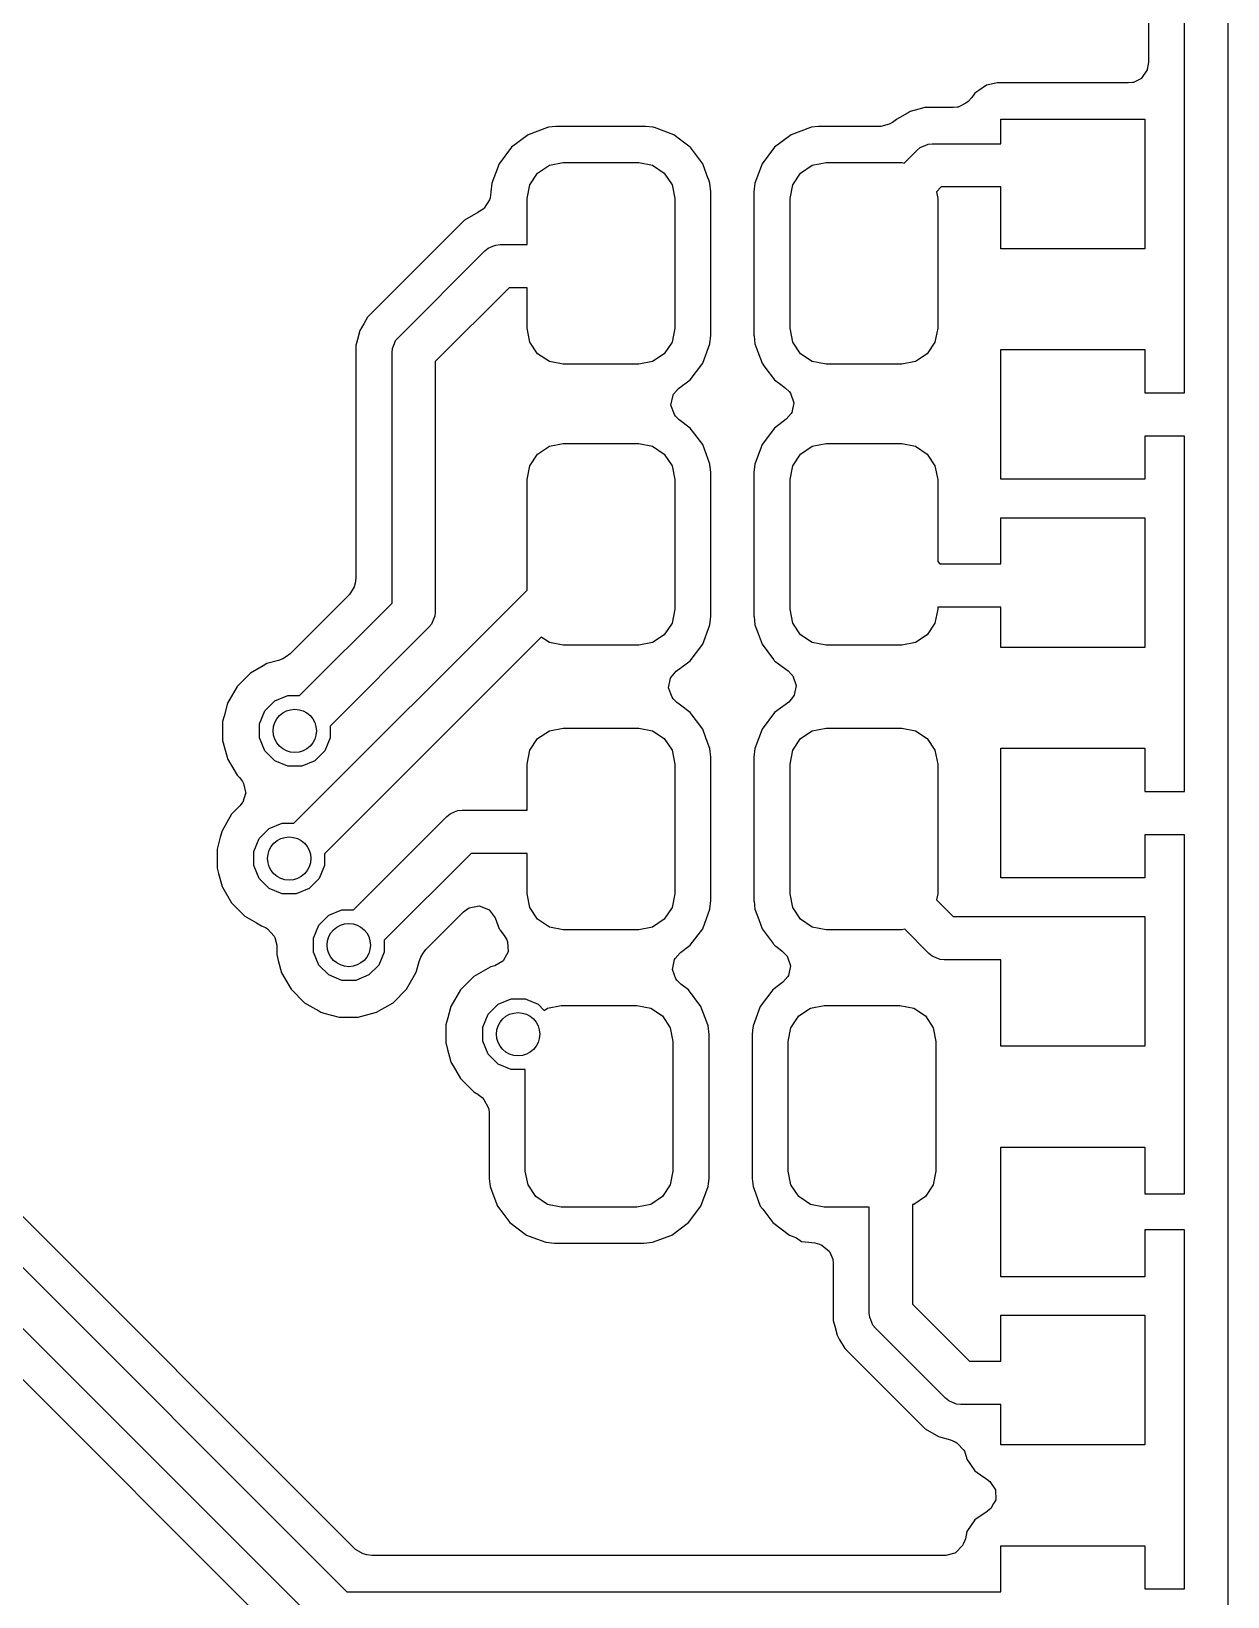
# Model space of a CAD drawing. Header units: inches. Extents: x 0.01 to 5.35, y 0.01 to 3.37.
# Drawn here: x 5.0131 to 5.34, y 2.0469 to 2.4747 of the extents above; entities that cross this region are included whole.
import ezdxf

# ---------------------------------------------------------------- set-up
doc = ezdxf.new("R2010")
doc.units = ezdxf.units.IN
doc.header["$MEASUREMENT"] = 0
doc.layers.add('BLACK', color=250, linetype='CONTINUOUS')

msp = doc.modelspace()

# ---------------------------------------------------------------- linework, layer by layer
at = {"layer": 'BLACK', "linetype": 'CONTINUOUS'}
for p, q in [((5.34, 2.57583), (5.34, 2.3711)), ((5.32819, 2.37588), (5.32819, 2.56598)), ((5.31833, 2.48484), (5.31833, 2.46613)), ((5.31796, 2.46417), (5.31647, 2.46185)), ((5.31813, 2.46476), (5.31796, 2.46417)), ((5.31833, 2.46613), (5.31813, 2.46476)), ((5.27414, 2.45998), (5.27198, 2.45853)), ((5.27415, 2.45998), (5.27414, 2.45998)), ((5.27414, 2.45998), (5.27414, 2.45998)), ((5.27702, 2.46055), (5.27415, 2.45998)), ((5.31292, 2.46055), (5.27702, 2.46055)), ((5.31396, 2.46066), (5.31292, 2.46055)), ((5.31426, 2.46072), (5.31396, 2.46066)), ((5.31642, 2.46181), (5.31426, 2.46072)), ((5.31647, 2.46185), (5.31642, 2.46181)), ((5.26912, 2.45552), (5.26849, 2.45499)), ((5.27005, 2.45655), (5.26912, 2.45552)), ((5.27088, 2.4578), (5.27005, 2.45655)), ((5.27198, 2.45853), (5.27088, 2.4578)), ((5.25265, 2.4524), (5.24961, 2.45065)), ((5.25321, 2.45272), (5.25265, 2.4524)), ((5.25561, 2.45337), (5.25321, 2.45272)), ((5.25722, 2.4538), (5.25561, 2.45337)), ((5.25561, 2.45337), (5.25561, 2.45337)), ((5.26137, 2.4538), (5.25722, 2.4538)), ((5.25722, 2.4538), (5.25722, 2.4538)), ((5.26167, 2.4538), (5.26137, 2.4538)), ((5.26174, 2.4538), (5.26167, 2.4538)), ((5.2651, 2.4538), (5.26174, 2.4538)), ((5.26174, 2.4538), (5.26174, 2.4538)), ((5.26609, 2.4539), (5.2651, 2.4538)), ((5.26624, 2.45393), (5.26609, 2.4539)), ((5.26635, 2.45396), (5.26624, 2.45393)), ((5.26849, 2.45499), (5.26635, 2.45396)), ((5.15417, 2.4484), (5.14887, 2.44642)), ((5.15443, 2.44843), (5.15417, 2.4484)), ((5.15638, 2.44864), (5.15443, 2.44843)), ((5.15644, 2.44865), (5.15638, 2.44864)), ((5.15652, 2.44866), (5.15644, 2.44865)), ((5.18096, 2.44866), (5.15652, 2.44866)), ((5.18305, 2.44843), (5.18096, 2.44866)), ((5.18096, 2.44866), (5.18096, 2.44866)), ((5.18096, 2.44866), (5.18096, 2.44866)), ((5.18096, 2.44866), (5.18096, 2.44866)), ((5.18327, 2.44842), (5.18305, 2.44843)), ((5.18339, 2.44837), (5.18327, 2.44842)), ((5.18862, 2.44642), (5.18339, 2.44837)), ((5.22602, 2.4484), (5.22072, 2.44642)), ((5.22628, 2.44843), (5.22602, 2.4484)), ((5.22823, 2.44864), (5.22628, 2.44843)), ((5.22829, 2.44865), (5.22823, 2.44864)), ((5.22837, 2.44866), (5.22829, 2.44865)), ((5.24518, 2.44866), (5.22837, 2.44866)), ((5.24752, 2.44925), (5.24518, 2.44866)), ((5.24843, 2.44975), (5.24752, 2.44925)), ((5.24954, 2.45058), (5.24843, 2.44975)), ((5.24961, 2.45065), (5.24954, 2.45058)), ((5.24961, 2.45065), (5.24961, 2.45065)), ((5.27799, 2.44394), (5.27799, 2.45069)), ((5.27799, 2.45069), (5.31736, 2.45069)), ((5.31736, 2.45069), (5.31736, 2.41525)), ((5.14433, 2.44303), (5.14093, 2.43849)), ((5.14886, 2.44642), (5.14433, 2.44303)), ((5.14433, 2.44303), (5.14433, 2.44303)), ((5.14887, 2.44642), (5.14886, 2.44642)), ((5.14886, 2.44642), (5.14886, 2.44642)), ((5.19058, 2.44495), (5.18862, 2.44642)), ((5.18862, 2.44642), (5.18862, 2.44642)), ((5.18862, 2.44642), (5.18862, 2.44642)), ((5.18862, 2.44642), (5.18862, 2.44642)), ((5.19315, 2.44303), (5.19058, 2.44495)), ((5.1933, 2.44283), (5.19315, 2.44303)), ((5.19315, 2.44303), (5.19315, 2.44303)), ((5.19655, 2.43849), (5.1933, 2.44283)), ((5.21618, 2.44303), (5.21278, 2.43849)), ((5.22072, 2.44642), (5.21618, 2.44303)), ((5.21618, 2.44303), (5.21618, 2.44303)), ((5.22072, 2.44642), (5.22072, 2.44642)), ((5.22072, 2.44642), (5.22072, 2.44642)), ((5.25512, 2.44221), (5.25601, 2.44294)), ((5.25601, 2.44294), (5.25748, 2.44355)), ((5.25748, 2.44355), (5.25814, 2.44382)), ((5.25814, 2.44382), (5.25929, 2.44394)), ((5.25929, 2.44394), (5.27799, 2.44394)), ((5.14093, 2.43849), (5.13895, 2.43318)), ((5.14093, 2.43849), (5.14093, 2.43849)), ((5.15464, 2.43805), (5.15841, 2.43879)), ((5.15841, 2.43879), (5.17907, 2.43879)), ((5.17907, 2.43879), (5.18284, 2.43805)), ((5.19808, 2.43438), (5.19655, 2.43849)), ((5.19655, 2.43849), (5.19655, 2.43849)), ((5.21278, 2.43849), (5.2108, 2.43318)), ((5.21278, 2.43849), (5.21278, 2.43849)), ((5.22649, 2.43805), (5.23026, 2.43879)), ((5.23026, 2.43879), (5.25093, 2.43879)), ((5.25093, 2.43879), (5.25157, 2.43867)), ((5.25157, 2.43867), (5.25512, 2.44221)), ((5.14931, 2.43272), (5.15145, 2.43591)), ((5.15145, 2.43591), (5.15464, 2.43805)), ((5.18284, 2.43805), (5.18603, 2.43591)), ((5.18603, 2.43591), (5.18817, 2.43272)), ((5.19809, 2.43436), (5.19808, 2.43438)), ((5.19853, 2.43318), (5.19809, 2.43436)), ((5.22116, 2.43272), (5.2233, 2.43591)), ((5.2233, 2.43591), (5.22649, 2.43805)), ((5.1387, 2.43058), (5.1385, 2.4292)), ((5.13895, 2.43318), (5.1387, 2.43084)), ((5.1387, 2.43084), (5.1387, 2.43084)), ((5.1387, 2.43084), (5.1387, 2.43058)), ((5.14856, 2.42895), (5.14931, 2.43272)), ((5.18817, 2.43272), (5.18892, 2.42895)), ((5.19878, 2.43084), (5.19853, 2.43318)), ((5.19853, 2.43318), (5.19853, 2.43318)), ((5.19878, 2.39163), (5.19878, 2.43084)), ((5.19878, 2.43084), (5.19878, 2.43084)), ((5.19878, 2.43084), (5.19878, 2.43084)), ((5.19878, 2.43084), (5.19878, 2.43084)), ((5.2108, 2.43318), (5.21055, 2.43084)), ((5.21055, 2.43084), (5.21055, 2.43084)), ((5.21055, 2.43084), (5.21055, 2.39163)), ((5.22041, 2.42895), (5.22116, 2.43272)), ((5.26174, 2.43213), (5.2604, 2.43079)), ((5.2604, 2.43079), (5.26077, 2.42895)), ((5.27799, 2.43213), (5.26174, 2.43213)), ((5.27799, 2.41525), (5.27799, 2.43213)), ((5.13653, 2.42603), (5.13523, 2.42525)), ((5.13684, 2.4263), (5.13653, 2.42603)), ((5.13833, 2.42861), (5.13684, 2.4263)), ((5.1385, 2.4292), (5.13833, 2.42861)), ((5.14856, 2.41638), (5.14856, 2.42895)), ((5.18892, 2.42895), (5.18892, 2.39352)), ((5.22041, 2.39352), (5.22041, 2.42895)), ((5.26077, 2.42895), (5.26077, 2.39352)), ((5.1315, 2.42309), (5.10494, 2.39653)), ((5.13509, 2.42517), (5.1315, 2.42309)), ((5.1315, 2.42309), (5.1315, 2.42309)), ((5.1315, 2.42309), (5.1315, 2.42309)), ((5.13517, 2.4252), (5.13509, 2.42517)), ((5.13524, 2.42524), (5.13517, 2.4252)), ((5.13517, 2.4252), (5.13517, 2.4252)), ((5.13523, 2.42525), (5.13524, 2.42524)), ((5.11338, 2.39103), (5.13701, 2.41465)), ((5.13701, 2.41465), (5.1379, 2.41538)), ((5.1379, 2.41538), (5.13924, 2.41594)), ((5.13924, 2.41594), (5.14003, 2.41626)), ((5.14003, 2.41626), (5.14118, 2.41638)), ((5.14118, 2.41638), (5.14856, 2.41638)), ((5.31736, 2.41525), (5.27799, 2.41525)), ((5.14363, 2.40457), (5.12346, 2.3844)), ((5.14856, 2.40457), (5.14363, 2.40457)), ((5.14856, 2.39352), (5.14856, 2.40457)), ((5.10494, 2.39653), (5.10391, 2.39474)), ((5.10494, 2.39653), (5.10494, 2.39653)), ((5.10494, 2.39653), (5.10494, 2.39653)), ((5.10494, 2.39653), (5.10494, 2.39653)), ((5.10287, 2.39294), (5.10221, 2.39049)), ((5.10327, 2.39364), (5.10287, 2.39294)), ((5.10391, 2.39474), (5.10327, 2.39364)), ((5.14931, 2.38975), (5.14856, 2.39352)), ((5.18892, 2.39352), (5.18817, 2.38975)), ((5.19853, 2.38929), (5.19878, 2.39163)), ((5.21055, 2.39163), (5.21056, 2.39156)), ((5.21056, 2.39156), (5.21057, 2.39149)), ((5.21057, 2.39149), (5.2108, 2.38929)), ((5.22116, 2.38975), (5.22041, 2.39352)), ((5.26077, 2.39352), (5.26002, 2.38975)), ((5.10194, 2.38947), (5.10179, 2.38893)), ((5.10179, 2.38893), (5.10179, 2.32524)), ((5.10221, 2.39049), (5.10194, 2.38947)), ((5.10194, 2.38947), (5.10194, 2.38947)), ((5.10221, 2.39049), (5.10221, 2.39049)), ((5.11165, 2.38685), (5.11177, 2.388)), ((5.11165, 2.31843), (5.11165, 2.38685)), ((5.11177, 2.388), (5.11233, 2.38936)), ((5.11233, 2.38936), (5.11265, 2.39013)), ((5.11265, 2.39013), (5.11338, 2.39103)), ((5.15145, 2.38656), (5.14931, 2.38975)), ((5.18817, 2.38975), (5.18603, 2.38656)), ((5.19655, 2.38398), (5.19853, 2.38929)), ((5.2108, 2.38929), (5.21162, 2.38709)), ((5.21162, 2.38709), (5.21278, 2.38398)), ((5.2233, 2.38656), (5.22116, 2.38975)), ((5.26002, 2.38975), (5.25788, 2.38656)), ((5.27799, 2.35226), (5.27799, 2.38769)), ((5.27799, 2.38769), (5.31736, 2.38769)), ((5.31736, 2.38769), (5.31736, 2.37588)), ((5.12346, 2.3844), (5.12346, 2.31598)), ((5.15464, 2.38443), (5.15145, 2.38656)), ((5.15841, 2.38368), (5.15464, 2.38443)), ((5.17907, 2.38368), (5.15841, 2.38368)), ((5.18284, 2.38443), (5.17907, 2.38368)), ((5.18603, 2.38656), (5.18284, 2.38443)), ((5.19315, 2.37944), (5.19655, 2.38398)), ((5.21278, 2.38398), (5.21278, 2.38398)), ((5.21278, 2.38398), (5.21357, 2.38293)), ((5.21357, 2.38293), (5.21618, 2.37944)), ((5.22649, 2.38443), (5.2233, 2.38656)), ((5.23026, 2.38368), (5.22649, 2.38443)), ((5.25093, 2.38368), (5.23026, 2.38368)), ((5.25469, 2.38443), (5.25093, 2.38368)), ((5.25788, 2.38656), (5.25469, 2.38443)), ((5.18995, 2.37704), (5.19315, 2.37944)), ((5.21618, 2.37944), (5.21618, 2.37944)), ((5.21618, 2.37944), (5.21618, 2.37944)), ((5.21618, 2.37944), (5.21618, 2.37944)), ((5.21618, 2.37944), (5.21829, 2.37786)), ((5.18786, 2.37252), (5.18844, 2.37521)), ((5.18844, 2.37521), (5.18859, 2.37547)), ((5.18859, 2.37547), (5.18995, 2.37704)), ((5.21829, 2.37786), (5.2192, 2.37718)), ((5.2192, 2.37718), (5.22019, 2.3762)), ((5.22019, 2.3762), (5.22051, 2.37576)), ((5.22051, 2.37576), (5.22147, 2.37318)), ((5.31736, 2.37588), (5.32819, 2.37588)), ((5.18882, 2.36994), (5.18786, 2.37252)), ((5.18914, 2.3695), (5.18882, 2.36994)), ((5.22074, 2.37022), (5.21938, 2.36866)), ((5.22088, 2.37047), (5.22074, 2.37022)), ((5.22089, 2.37049), (5.22088, 2.37047)), ((5.22147, 2.37318), (5.22089, 2.37049)), ((5.34, 2.3711), (5.34, 2.26087)), ((5.19013, 2.36852), (5.18914, 2.3695)), ((5.19315, 2.36626), (5.19013, 2.36852)), ((5.19441, 2.36457), (5.19315, 2.36626)), ((5.21618, 2.36626), (5.21278, 2.36172)), ((5.21938, 2.36866), (5.21618, 2.36626)), ((5.21618, 2.36626), (5.21618, 2.36626)), ((5.15145, 2.35914), (5.15464, 2.36127)), ((5.15464, 2.36127), (5.15841, 2.36202)), ((5.15841, 2.36202), (5.17907, 2.36202)), ((5.17907, 2.36202), (5.18284, 2.36127)), ((5.18284, 2.36127), (5.18603, 2.35914)), ((5.19655, 2.36172), (5.19441, 2.36457)), ((5.19842, 2.3567), (5.19655, 2.36172)), ((5.19655, 2.36172), (5.19655, 2.36172)), ((5.21278, 2.36172), (5.2108, 2.35641)), ((5.21278, 2.36172), (5.21278, 2.36172)), ((5.2233, 2.35914), (5.22649, 2.36127)), ((5.22649, 2.36127), (5.23026, 2.36202)), ((5.23026, 2.36202), (5.25093, 2.36202)), ((5.25093, 2.36202), (5.25469, 2.36127)), ((5.25469, 2.36127), (5.25788, 2.35914)), ((5.32819, 2.36407), (5.31736, 2.36407)), ((5.31736, 2.36407), (5.31736, 2.35226)), ((5.32819, 2.26693), (5.32819, 2.36407)), ((5.14931, 2.35595), (5.15145, 2.35914)), ((5.18603, 2.35914), (5.18817, 2.35595)), ((5.22116, 2.35595), (5.2233, 2.35914)), ((5.25788, 2.35914), (5.26002, 2.35595)), ((5.14856, 2.35218), (5.14931, 2.35595)), ((5.18817, 2.35595), (5.18892, 2.35218)), ((5.19853, 2.35641), (5.19842, 2.3567)), ((5.19878, 2.35407), (5.19853, 2.35641)), ((5.19878, 2.31486), (5.19878, 2.35407)), ((5.2108, 2.35641), (5.21055, 2.35407)), ((5.21055, 2.35407), (5.21055, 2.31486)), ((5.22041, 2.35218), (5.22116, 2.35595)), ((5.26002, 2.35595), (5.26077, 2.35218)), ((5.14856, 2.32196), (5.14856, 2.35218)), ((5.18892, 2.35218), (5.18892, 2.31675)), ((5.22041, 2.31675), (5.22041, 2.35218)), ((5.26077, 2.35218), (5.26077, 2.32975)), ((5.31736, 2.35226), (5.27799, 2.35226)), ((5.27799, 2.32916), (5.27799, 2.34174)), ((5.27799, 2.34174), (5.31736, 2.34174)), ((5.31736, 2.34174), (5.31736, 2.3063)), ((5.26077, 2.32975), (5.26136, 2.32916)), ((5.26136, 2.32916), (5.27799, 2.32916)), ((5.1013, 2.32287), (5.10007, 2.32079)), ((5.10159, 2.32386), (5.1013, 2.32287)), ((5.10179, 2.32524), (5.10159, 2.32386)), ((5.10007, 2.32079), (5.08386, 2.30459)), ((5.08486, 2.25826), (5.14856, 2.32196)), ((5.08638, 2.29316), (5.11165, 2.31843)), ((5.12335, 2.31483), (5.12302, 2.31404)), ((5.12346, 2.31598), (5.12335, 2.31483)), ((5.18892, 2.31675), (5.18817, 2.31298)), ((5.19869, 2.31404), (5.19878, 2.31486)), ((5.21055, 2.31486), (5.21056, 2.31479)), ((5.21056, 2.31479), (5.21057, 2.31472)), ((5.21057, 2.31472), (5.2108, 2.31252)), ((5.22116, 2.31298), (5.22041, 2.31675)), ((5.26077, 2.31675), (5.26002, 2.31298)), ((5.27799, 2.31735), (5.26077, 2.31735)), ((5.26077, 2.31735), (5.26077, 2.31675)), ((5.27799, 2.3063), (5.27799, 2.31735)), ((5.12173, 2.31181), (5.09473, 2.28481)), ((5.12247, 2.3127), (5.12173, 2.31181)), ((5.12302, 2.31404), (5.12247, 2.3127)), ((5.18817, 2.31298), (5.18603, 2.30979)), ((5.19655, 2.30721), (5.19853, 2.31252)), ((5.19853, 2.31252), (5.19869, 2.31404)), ((5.19853, 2.31252), (5.19853, 2.31252)), ((5.19853, 2.31252), (5.19853, 2.31252)), ((5.2108, 2.31252), (5.21168, 2.31015)), ((5.21168, 2.31015), (5.21278, 2.30721)), ((5.2233, 2.30979), (5.22116, 2.31298)), ((5.26002, 2.31298), (5.25788, 2.30979)), ((5.15243, 2.30913), (5.09321, 2.24991)), ((5.15464, 2.30765), (5.15243, 2.30913)), ((5.15841, 2.30691), (5.15464, 2.30765)), ((5.17907, 2.30691), (5.15841, 2.30691)), ((5.18284, 2.30765), (5.17907, 2.30691)), ((5.18603, 2.30979), (5.18284, 2.30765)), ((5.19315, 2.30267), (5.19655, 2.30721)), ((5.21278, 2.30721), (5.21278, 2.30721)), ((5.21278, 2.30721), (5.21592, 2.30302)), ((5.22649, 2.30765), (5.2233, 2.30979)), ((5.23026, 2.30691), (5.22649, 2.30765)), ((5.25093, 2.30691), (5.23026, 2.30691)), ((5.25469, 2.30765), (5.25093, 2.30691)), ((5.25788, 2.30979), (5.25469, 2.30765)), ((5.31736, 2.3063), (5.27799, 2.3063)), ((5.07747, 2.30187), (5.07641, 2.30125)), ((5.0806, 2.3027), (5.07747, 2.30187)), ((5.07747, 2.30187), (5.07747, 2.30187)), ((5.07747, 2.30187), (5.07747, 2.30187)), ((5.07747, 2.30187), (5.07747, 2.30187)), ((5.08178, 2.30319), (5.0806, 2.3027)), ((5.08285, 2.30381), (5.08178, 2.30319)), ((5.08386, 2.30459), (5.08285, 2.30381)), ((5.18929, 2.29978), (5.19206, 2.30185)), ((5.19206, 2.30185), (5.19315, 2.30267)), ((5.21592, 2.30302), (5.216, 2.30288)), ((5.216, 2.30288), (5.2161, 2.30277)), ((5.2161, 2.30277), (5.21624, 2.30259)), ((5.21624, 2.30259), (5.21653, 2.30241)), ((5.21653, 2.30241), (5.21727, 2.30185)), ((5.21727, 2.30185), (5.21727, 2.30185)), ((5.21727, 2.30185), (5.21986, 2.29991)), ((5.07298, 2.29927), (5.06931, 2.2956)), ((5.07641, 2.30125), (5.07298, 2.29927)), ((5.07298, 2.29927), (5.07298, 2.29927)), ((5.1872, 2.29525), (5.18778, 2.29794)), ((5.18778, 2.29794), (5.18793, 2.29821)), ((5.18793, 2.29821), (5.18929, 2.29978)), ((5.21986, 2.29991), (5.22084, 2.29893)), ((5.22084, 2.29893), (5.22117, 2.2985)), ((5.22117, 2.2985), (5.22213, 2.29592)), ((5.06931, 2.2956), (5.06672, 2.29111)), ((5.06931, 2.2956), (5.06931, 2.2956)), ((5.06931, 2.2956), (5.06931, 2.2956)), ((5.07961, 2.29169), (5.08316, 2.29316)), ((5.08316, 2.29316), (5.08638, 2.29316)), ((5.18816, 2.29268), (5.1872, 2.29525)), ((5.2214, 2.29296), (5.22004, 2.29139)), ((5.22155, 2.29323), (5.2214, 2.29296)), ((5.22213, 2.29592), (5.22155, 2.29323)), ((5.22155, 2.29323), (5.22155, 2.29323)), ((5.06672, 2.29111), (5.06575, 2.2875)), ((5.06672, 2.29111), (5.06672, 2.29111)), ((5.07543, 2.28542), (5.07689, 2.28897)), ((5.07689, 2.28897), (5.07961, 2.29169)), ((5.18849, 2.29224), (5.18816, 2.29268)), ((5.18947, 2.29126), (5.18849, 2.29224)), ((5.19012, 2.29077), (5.18947, 2.29126)), ((5.19315, 2.2885), (5.19012, 2.29077)), ((5.19655, 2.28397), (5.19315, 2.2885)), ((5.19315, 2.2885), (5.19315, 2.2885)), ((5.19315, 2.2885), (5.19315, 2.2885)), ((5.19315, 2.2885), (5.19315, 2.2885)), ((5.21618, 2.2885), (5.21278, 2.28397)), ((5.22004, 2.29139), (5.21618, 2.2885)), ((5.06575, 2.2875), (5.06537, 2.2861)), ((5.06537, 2.2861), (5.06537, 2.28091)), ((5.07543, 2.28158), (5.07543, 2.28542)), ((5.09473, 2.28481), (5.09473, 2.28158)), ((5.15464, 2.28352), (5.15841, 2.28427)), ((5.15841, 2.28427), (5.17907, 2.28427)), ((5.17907, 2.28427), (5.18284, 2.28352)), ((5.22649, 2.28352), (5.23026, 2.28427)), ((5.23026, 2.28427), (5.25093, 2.28427)), ((5.25093, 2.28427), (5.25469, 2.28352)), ((5.06537, 2.28091), (5.06661, 2.27631)), ((5.07689, 2.27804), (5.07543, 2.28158)), ((5.09473, 2.28158), (5.09326, 2.27804)), ((5.14931, 2.27819), (5.15145, 2.28138)), ((5.15145, 2.28138), (5.15464, 2.28352)), ((5.18284, 2.28352), (5.18603, 2.28138)), ((5.18603, 2.28138), (5.18817, 2.27819)), ((5.19744, 2.28158), (5.19655, 2.28397)), ((5.19655, 2.28397), (5.19655, 2.28397)), ((5.19655, 2.28397), (5.19655, 2.28397)), ((5.19655, 2.28397), (5.19655, 2.28397)), ((5.19834, 2.27917), (5.19744, 2.28158)), ((5.21278, 2.28397), (5.2108, 2.27866)), ((5.21278, 2.28397), (5.21278, 2.28397)), ((5.22116, 2.27819), (5.2233, 2.28138)), ((5.2233, 2.28138), (5.22649, 2.28352)), ((5.25469, 2.28352), (5.25788, 2.28138)), ((5.25788, 2.28138), (5.26002, 2.27819)), ((5.06661, 2.27631), (5.06672, 2.2759)), ((5.06672, 2.2759), (5.06699, 2.27542)), ((5.07961, 2.27532), (5.07689, 2.27804)), ((5.09326, 2.27804), (5.09055, 2.27532)), ((5.14856, 2.27442), (5.14931, 2.27819)), ((5.18817, 2.27819), (5.18892, 2.27442)), ((5.19853, 2.27866), (5.19834, 2.27917)), ((5.19878, 2.27631), (5.19853, 2.27866)), ((5.19878, 2.23711), (5.19878, 2.27631)), ((5.2108, 2.27866), (5.21055, 2.27631)), ((5.21055, 2.27631), (5.21055, 2.23711)), ((5.22041, 2.27442), (5.22116, 2.27819)), ((5.26002, 2.27819), (5.26077, 2.27442)), ((5.27799, 2.24331), (5.27799, 2.27874)), ((5.27799, 2.27874), (5.31736, 2.27874)), ((5.31736, 2.27874), (5.31736, 2.26693)), ((5.06699, 2.27542), (5.06699, 2.27542)), ((5.06699, 2.27542), (5.06931, 2.27141)), ((5.06931, 2.27141), (5.06931, 2.2714)), ((5.06931, 2.2714), (5.06995, 2.27076)), ((5.08316, 2.27385), (5.07961, 2.27532)), ((5.087, 2.27385), (5.08316, 2.27385)), ((5.09055, 2.27532), (5.087, 2.27385)), ((5.14856, 2.26185), (5.14856, 2.27442)), ((5.18892, 2.27442), (5.18892, 2.23899)), ((5.22041, 2.23899), (5.22041, 2.27442)), ((5.26077, 2.27442), (5.26077, 2.23899)), ((5.06995, 2.27076), (5.07079, 2.26965)), ((5.07079, 2.26965), (5.07108, 2.26911)), ((5.07108, 2.26911), (5.07167, 2.26642)), ((5.07008, 2.26299), (5.06779, 2.2607)), ((5.07073, 2.2638), (5.07008, 2.26299)), ((5.0709, 2.26406), (5.07073, 2.2638)), ((5.07166, 2.26635), (5.0709, 2.26406)), ((5.07167, 2.26642), (5.07166, 2.26635)), ((5.31736, 2.26693), (5.32819, 2.26693)), ((5.06779, 2.2607), (5.0652, 2.25621)), ((5.06779, 2.2607), (5.06779, 2.2607)), ((5.10114, 2.23464), (5.12663, 2.26012)), ((5.12663, 2.26012), (5.12752, 2.26086)), ((5.12752, 2.26086), (5.12877, 2.26137)), ((5.12877, 2.26137), (5.12965, 2.26174)), ((5.12965, 2.26174), (5.1308, 2.26185)), ((5.1308, 2.26185), (5.14856, 2.26185)), ((5.34, 2.26087), (5.34, 2.15063)), ((5.06473, 2.25445), (5.06385, 2.2512)), ((5.0652, 2.25621), (5.06473, 2.25445)), ((5.07538, 2.25407), (5.07809, 2.25679)), ((5.07809, 2.25679), (5.08164, 2.25826)), ((5.08164, 2.25826), (5.08486, 2.25826)), ((5.32819, 2.25512), (5.31736, 2.25512)), ((5.31736, 2.25512), (5.31736, 2.24331)), ((5.32819, 2.157), (5.32819, 2.25512)), ((5.06385, 2.2512), (5.06385, 2.24601)), ((5.07391, 2.25053), (5.07538, 2.25407)), ((5.07391, 2.24669), (5.07391, 2.25053)), ((5.13325, 2.25004), (5.1095, 2.22629)), ((5.14856, 2.25004), (5.13325, 2.25004)), ((5.14856, 2.23899), (5.14856, 2.25004)), ((5.06385, 2.24601), (5.06424, 2.24457)), ((5.07538, 2.24314), (5.07391, 2.24669)), ((5.09321, 2.24669), (5.09174, 2.24314)), ((5.09321, 2.24991), (5.09321, 2.24669)), ((5.06424, 2.24457), (5.0652, 2.241)), ((5.07809, 2.24042), (5.07538, 2.24314)), ((5.09174, 2.24314), (5.08903, 2.24042)), ((5.31736, 2.24331), (5.27799, 2.24331)), ((5.0652, 2.241), (5.0652, 2.241)), ((5.0652, 2.241), (5.06533, 2.24078)), ((5.06533, 2.24078), (5.06533, 2.24078)), ((5.06533, 2.24078), (5.06533, 2.24078)), ((5.06533, 2.24078), (5.06779, 2.23651)), ((5.08164, 2.23895), (5.07809, 2.24042)), ((5.08548, 2.23895), (5.08164, 2.23895)), ((5.08903, 2.24042), (5.08548, 2.23895)), ((5.14931, 2.23523), (5.14856, 2.23899)), ((5.18892, 2.23899), (5.18817, 2.23523)), ((5.22116, 2.23523), (5.22041, 2.23899)), ((5.26077, 2.23899), (5.26043, 2.23732)), ((5.26043, 2.23732), (5.26499, 2.23276)), ((5.06779, 2.23651), (5.07146, 2.23284)), ((5.09166, 2.23045), (5.09437, 2.23317)), ((5.09437, 2.23317), (5.09792, 2.23464)), ((5.09792, 2.23464), (5.10114, 2.23464)), ((5.12093, 2.22377), (5.13117, 2.23402)), ((5.13117, 2.23402), (5.13229, 2.23485)), ((5.13229, 2.23485), (5.13277, 2.23511)), ((5.13277, 2.23511), (5.13545, 2.2357)), ((5.13545, 2.2357), (5.13803, 2.23473)), ((5.13803, 2.23473), (5.13818, 2.23463)), ((5.13818, 2.23463), (5.13982, 2.23242)), ((5.15145, 2.23203), (5.14931, 2.23523)), ((5.18817, 2.23523), (5.18603, 2.23203)), ((5.19655, 2.22945), (5.19853, 2.23476)), ((5.19853, 2.23476), (5.19878, 2.23711)), ((5.21055, 2.23711), (5.21056, 2.23703)), ((5.21056, 2.23703), (5.21057, 2.23697)), ((5.21057, 2.23697), (5.2108, 2.23476)), ((5.2108, 2.23476), (5.21185, 2.23196)), ((5.2233, 2.23203), (5.22116, 2.23523)), ((5.07146, 2.23284), (5.07462, 2.23101)), ((5.07462, 2.23101), (5.07595, 2.23024)), ((5.07595, 2.23024), (5.07595, 2.23024)), ((5.07595, 2.23024), (5.07595, 2.23024)), ((5.07595, 2.23024), (5.07618, 2.23016)), ((5.07618, 2.23016), (5.07617, 2.23013)), ((5.07617, 2.23013), (5.07712, 2.22973)), ((5.07712, 2.22973), (5.07764, 2.22941)), ((5.07764, 2.22941), (5.07949, 2.22737)), ((5.09019, 2.2269), (5.09166, 2.23045)), ((5.13982, 2.23242), (5.13982, 2.23242)), ((5.13982, 2.23242), (5.14093, 2.22945)), ((5.14093, 2.22945), (5.14096, 2.22941)), ((5.14096, 2.22941), (5.14099, 2.22935)), ((5.14099, 2.22935), (5.14103, 2.2293)), ((5.14103, 2.2293), (5.14103, 2.2293)), ((5.14103, 2.2293), (5.14114, 2.22917)), ((5.14114, 2.22917), (5.14232, 2.2276)), ((5.15464, 2.2299), (5.15145, 2.23203)), ((5.15841, 2.22915), (5.15464, 2.2299)), ((5.17907, 2.22915), (5.15841, 2.22915)), ((5.18284, 2.2299), (5.17907, 2.22915)), ((5.18603, 2.23203), (5.18284, 2.2299)), ((5.19315, 2.22492), (5.19655, 2.22945)), ((5.21185, 2.23196), (5.21278, 2.22945)), ((5.21278, 2.22945), (5.21278, 2.22945)), ((5.21278, 2.22945), (5.2158, 2.22542)), ((5.22649, 2.2299), (5.2233, 2.23203)), ((5.23026, 2.22915), (5.22649, 2.2299)), ((5.25093, 2.22915), (5.23026, 2.22915)), ((5.25174, 2.22931), (5.25093, 2.22915)), ((5.25837, 2.22268), (5.25174, 2.22931)), ((5.26499, 2.23276), (5.27799, 2.23276)), ((5.27799, 2.23276), (5.27799, 2.23278)), ((5.27799, 2.23278), (5.31736, 2.23278)), ((5.31736, 2.23278), (5.31736, 2.19735)), ((5.07949, 2.22737), (5.07965, 2.22706)), ((5.07965, 2.22706), (5.08014, 2.22492)), ((5.08014, 2.22492), (5.08014, 2.22239)), ((5.09019, 2.22306), (5.09019, 2.2269)), ((5.1095, 2.22629), (5.1095, 2.22306)), ((5.14232, 2.2276), (5.14299, 2.22638)), ((5.14299, 2.22638), (5.14318, 2.22587)), ((5.14318, 2.22587), (5.14337, 2.22312)), ((5.19047, 2.22291), (5.19315, 2.22492)), ((5.2158, 2.22542), (5.21592, 2.22527)), ((5.21592, 2.22527), (5.216, 2.22513)), ((5.216, 2.22513), (5.2161, 2.22502)), ((5.2161, 2.22502), (5.21624, 2.22483)), ((5.21624, 2.22483), (5.21653, 2.22465)), ((5.21653, 2.22465), (5.21723, 2.22413)), ((5.08014, 2.22239), (5.08056, 2.2208)), ((5.08056, 2.2208), (5.08056, 2.2208)), ((5.08056, 2.2208), (5.08148, 2.21738)), ((5.09166, 2.21952), (5.09019, 2.22306)), ((5.1095, 2.22306), (5.10803, 2.21952)), ((5.11833, 2.21785), (5.11904, 2.22051)), ((5.11904, 2.22051), (5.11953, 2.22168)), ((5.11953, 2.22168), (5.12015, 2.22276)), ((5.12015, 2.22276), (5.12093, 2.22377)), ((5.1419, 2.22056), (5.13971, 2.21929)), ((5.14205, 2.22071), (5.1419, 2.22056)), ((5.14337, 2.22312), (5.14205, 2.22071)), ((5.18827, 2.2183), (5.18885, 2.22099)), ((5.18885, 2.22099), (5.189, 2.22126)), ((5.189, 2.22126), (5.19036, 2.22282)), ((5.19036, 2.22282), (5.19047, 2.22291)), ((5.21723, 2.22413), (5.2183, 2.22333)), ((5.2183, 2.22333), (5.21928, 2.22235)), ((5.21928, 2.22235), (5.21961, 2.22191)), ((5.21961, 2.22191), (5.22057, 2.21933)), ((5.25926, 2.22195), (5.25837, 2.22268)), ((5.2603, 2.22152), (5.25926, 2.22195)), ((5.26139, 2.22107), (5.2603, 2.22152)), ((5.26254, 2.22095), (5.26139, 2.22107)), ((5.27799, 2.22095), (5.26254, 2.22095)), ((5.27799, 2.19735), (5.27799, 2.22095)), ((5.08148, 2.21738), (5.08239, 2.2158)), ((5.08239, 2.2158), (5.08407, 2.21288)), ((5.09437, 2.2168), (5.09166, 2.21952)), ((5.09792, 2.21533), (5.09437, 2.2168)), ((5.10531, 2.2168), (5.10176, 2.21533)), ((5.10803, 2.21952), (5.10531, 2.2168)), ((5.11561, 2.21288), (5.1182, 2.21738)), ((5.1182, 2.21738), (5.11833, 2.21785)), ((5.134, 2.21637), (5.13033, 2.21271)), ((5.1385, 2.21897), (5.134, 2.21637)), ((5.134, 2.21637), (5.134, 2.21637)), ((5.134, 2.21637), (5.134, 2.21637)), ((5.13866, 2.21901), (5.1385, 2.21897)), ((5.13971, 2.21929), (5.13866, 2.21901)), ((5.18923, 2.21572), (5.18827, 2.2183)), ((5.21984, 2.21637), (5.21848, 2.21481)), ((5.21999, 2.21664), (5.21984, 2.21637)), ((5.21984, 2.21637), (5.21984, 2.21637)), ((5.22057, 2.21933), (5.21999, 2.21664)), ((5.08407, 2.21288), (5.08774, 2.20922)), ((5.10176, 2.21533), (5.09792, 2.21533)), ((5.11194, 2.20922), (5.11561, 2.21288)), ((5.13033, 2.2127), (5.12774, 2.20821)), ((5.13033, 2.21271), (5.13033, 2.2127)), ((5.13033, 2.2127), (5.13033, 2.2127)), ((5.18956, 2.21528), (5.18923, 2.21572)), ((5.19054, 2.2143), (5.18956, 2.21528)), ((5.19266, 2.21271), (5.19054, 2.2143)), ((5.19605, 2.20818), (5.19266, 2.21271)), ((5.21569, 2.21271), (5.21229, 2.20818)), ((5.21848, 2.21481), (5.21569, 2.21271)), ((5.21569, 2.21271), (5.21569, 2.21271)), ((5.1017, 2.05985), (4.95262, 2.20893)), ((5.08774, 2.20922), (5.08774, 2.20922)), ((5.08774, 2.20922), (5.08774, 2.20922)), ((5.08774, 2.20922), (5.0892, 2.20837)), ((5.0892, 2.20837), (5.09163, 2.20697)), ((5.10745, 2.20662), (5.11194, 2.20922)), ((5.12774, 2.20821), (5.12691, 2.20512)), ((5.12774, 2.20821), (5.12774, 2.20821)), ((5.12774, 2.20821), (5.12774, 2.20821)), ((5.12774, 2.20821), (5.12774, 2.20821)), ((5.13792, 2.20607), (5.14063, 2.20879)), ((5.14063, 2.20879), (5.14418, 2.21026)), ((5.14418, 2.21026), (5.14802, 2.21026)), ((5.14802, 2.21026), (5.15157, 2.20879)), ((5.15157, 2.20879), (5.15324, 2.20712)), ((5.15324, 2.20712), (5.15415, 2.20773)), ((5.15415, 2.20773), (5.15791, 2.20848)), ((5.15791, 2.20848), (5.17858, 2.20848)), ((5.17858, 2.20848), (5.18235, 2.20773)), ((5.18235, 2.20773), (5.18554, 2.2056)), ((5.19605, 2.20818), (5.19605, 2.20818)), ((5.19605, 2.20818), (5.19605, 2.20818)), ((5.19793, 2.20315), (5.19605, 2.20818)), ((5.19605, 2.20818), (5.19605, 2.20818)), ((5.21229, 2.20818), (5.21031, 2.20287)), ((5.21229, 2.20818), (5.21229, 2.20818)), ((5.2228, 2.2056), (5.226, 2.20773)), ((5.226, 2.20773), (5.22976, 2.20848)), ((5.22976, 2.20848), (5.25043, 2.20848)), ((5.25043, 2.20848), (5.2542, 2.20773)), ((5.2542, 2.20773), (5.25739, 2.2056)), ((4.94119, 2.20641), (5.09934, 2.04827)), ((5.09163, 2.20697), (5.09192, 2.20681)), ((5.09192, 2.20681), (5.09224, 2.20662)), ((5.09224, 2.20662), (5.09224, 2.20662)), ((5.09224, 2.20662), (5.09224, 2.20662)), ((5.09224, 2.20662), (5.09306, 2.2064)), ((5.09306, 2.2064), (5.09725, 2.20528)), ((5.09725, 2.20528), (5.09725, 2.20528)), ((5.09725, 2.20528), (5.10244, 2.20528)), ((5.10244, 2.20528), (5.10745, 2.20662)), ((5.10244, 2.20528), (5.10244, 2.20528)), ((5.12691, 2.20512), (5.1264, 2.2032)), ((5.1264, 2.2032), (5.1264, 2.19801)), ((5.12691, 2.20512), (5.12691, 2.20512)), ((5.13645, 2.20253), (5.13792, 2.20607)), ((5.18554, 2.2056), (5.18768, 2.2024)), ((5.19804, 2.20287), (5.19793, 2.20315)), ((5.19793, 2.20315), (5.19793, 2.20315)), ((5.19793, 2.20315), (5.19793, 2.20315)), ((5.22067, 2.2024), (5.2228, 2.2056)), ((5.25739, 2.2056), (5.25953, 2.2024)), ((5.13645, 2.19869), (5.13645, 2.20253)), ((5.13792, 2.19514), (5.13645, 2.19869)), ((5.18768, 2.2024), (5.18843, 2.19864)), ((5.18843, 2.19864), (5.18843, 2.1632)), ((5.19829, 2.20052), (5.19804, 2.20287)), ((5.19829, 2.16132), (5.19829, 2.20052)), ((5.21017, 2.20157), (5.21006, 2.20052)), ((5.21006, 2.20052), (5.21006, 2.20052)), ((5.21006, 2.20052), (5.21006, 2.20052)), ((5.21006, 2.20052), (5.21006, 2.20052)), ((5.21006, 2.20052), (5.21006, 2.16132)), ((5.21018, 2.20168), (5.21017, 2.20157)), ((5.21017, 2.20157), (5.21017, 2.20157)), ((5.21017, 2.20157), (5.21017, 2.20157)), ((5.21031, 2.20287), (5.21018, 2.20168)), ((5.21992, 2.19864), (5.22067, 2.2024)), ((5.21992, 2.1632), (5.21992, 2.19864)), ((5.25953, 2.2024), (5.26028, 2.19864)), ((5.26028, 2.19864), (5.26028, 2.1632)), ((5.09271, 2.03819), (4.93284, 2.19806)), ((5.1264, 2.19801), (5.12641, 2.19797)), ((5.12641, 2.19797), (5.12683, 2.19641)), ((5.12683, 2.19641), (5.12763, 2.19341)), ((5.14063, 2.19242), (5.13792, 2.19514)), ((5.31736, 2.19735), (5.27799, 2.19735)), ((5.12763, 2.19341), (5.12774, 2.193)), ((5.12774, 2.193), (5.12774, 2.193)), ((5.12774, 2.193), (5.12835, 2.19195)), ((5.12835, 2.19195), (5.12835, 2.19195)), ((5.12835, 2.19195), (5.13033, 2.18851)), ((5.14418, 2.19095), (5.14063, 2.19242)), ((5.14802, 2.19095), (5.14418, 2.19095)), ((5.14807, 2.19097), (5.14802, 2.19095)), ((5.14807, 2.1632), (5.14807, 2.19097)), ((4.93032, 2.18663), (5.08721, 2.02974)), ((5.13033, 2.18851), (5.134, 2.18484)), ((5.134, 2.18484), (5.1351, 2.18421)), ((5.1351, 2.18421), (5.13516, 2.18417)), ((5.13516, 2.18417), (5.13625, 2.18331)), ((5.13625, 2.18331), (5.13676, 2.18278)), ((5.13676, 2.18278), (5.13797, 2.18056)), ((5.13797, 2.18056), (5.13807, 2.18016)), ((5.13807, 2.18016), (5.13821, 2.17901)), ((5.13821, 2.17901), (5.13821, 2.16132)), ((5.27799, 2.13436), (5.27799, 2.16979)), ((5.27799, 2.16979), (5.31736, 2.16979)), ((5.31736, 2.16979), (5.31736, 2.157)), ((5.13821, 2.16132), (5.13821, 2.16124)), ((5.13821, 2.16124), (5.13822, 2.16118)), ((5.13822, 2.16118), (5.13846, 2.15897)), ((5.14882, 2.15944), (5.14807, 2.1632)), ((5.18843, 2.1632), (5.18768, 2.15944)), ((5.19804, 2.15897), (5.19829, 2.16132)), ((5.21006, 2.16132), (5.21007, 2.16124)), ((5.21007, 2.16124), (5.21007, 2.16118)), ((5.21007, 2.16118), (5.21031, 2.15897)), ((5.22067, 2.15944), (5.21992, 2.1632)), ((5.26028, 2.1632), (5.25953, 2.15944)), ((5.13846, 2.15897), (5.13919, 2.15702)), ((5.13919, 2.15702), (5.14044, 2.15366)), ((5.15095, 2.15624), (5.14882, 2.15944)), ((5.15415, 2.15411), (5.15095, 2.15624)), ((5.18554, 2.15624), (5.18235, 2.15411)), ((5.18768, 2.15944), (5.18554, 2.15624)), ((5.19605, 2.15366), (5.19804, 2.15897)), ((5.21031, 2.15897), (5.21104, 2.15702)), ((5.21104, 2.15702), (5.21229, 2.15366)), ((5.2228, 2.15624), (5.22067, 2.15944)), ((5.226, 2.15411), (5.2228, 2.15624)), ((5.25739, 2.15624), (5.2542, 2.15411)), ((5.25953, 2.15944), (5.25739, 2.15624)), ((5.31736, 2.157), (5.32819, 2.157)), ((5.14044, 2.15366), (5.14044, 2.15366)), ((5.14044, 2.15366), (5.14109, 2.1528)), ((5.14109, 2.1528), (5.14384, 2.14913)), ((5.15791, 2.15336), (5.15415, 2.15411)), ((5.17858, 2.15336), (5.15791, 2.15336)), ((5.18235, 2.15411), (5.17858, 2.15336)), ((5.19266, 2.14913), (5.19605, 2.15366)), ((5.21229, 2.15366), (5.21229, 2.15366)), ((5.21229, 2.15366), (5.21294, 2.1528)), ((5.21294, 2.1528), (5.21569, 2.14913)), ((5.22976, 2.15336), (5.226, 2.15411)), ((5.24207, 2.15336), (5.22976, 2.15336)), ((5.24207, 2.12443), (5.24207, 2.15336)), ((5.2542, 2.15411), (5.25388, 2.15405)), ((5.25388, 2.15405), (5.25388, 2.12688)), ((5.14384, 2.14913), (5.14384, 2.14913)), ((5.14384, 2.14913), (5.14384, 2.14913)), ((5.14384, 2.14913), (5.14837, 2.14573)), ((5.18812, 2.14573), (5.19266, 2.14913)), ((5.21569, 2.14913), (5.21569, 2.14913)), ((5.21569, 2.14913), (5.21569, 2.14913)), ((5.21569, 2.14913), (5.22022, 2.14573)), ((5.34, 2.15063), (5.34, 2.04039)), ((5.14837, 2.14573), (5.14837, 2.14573)), ((5.14837, 2.14573), (5.15014, 2.14507)), ((5.15014, 2.14507), (5.15368, 2.14375)), ((5.15368, 2.14375), (5.15603, 2.1435)), ((5.15603, 2.1435), (5.18047, 2.1435)), ((5.18047, 2.1435), (5.18281, 2.14375)), ((5.18281, 2.14375), (5.18812, 2.14573)), ((5.22022, 2.14573), (5.22022, 2.14573)), ((5.22022, 2.14573), (5.22217, 2.14501)), ((5.22217, 2.14501), (5.22356, 2.14396)), ((5.22356, 2.14396), (5.22553, 2.14375)), ((5.22553, 2.14375), (5.22553, 2.14375)), ((5.22553, 2.14375), (5.22553, 2.14375)), ((5.22553, 2.14375), (5.22715, 2.14358)), ((5.22715, 2.14358), (5.22849, 2.14323)), ((5.22849, 2.14323), (5.22906, 2.143)), ((5.32819, 2.14715), (5.31736, 2.14715)), ((5.31736, 2.14715), (5.31736, 2.13436)), ((5.32819, 2.04903), (5.32819, 2.14715)), ((5.22906, 2.143), (5.2312, 2.14127)), ((5.2312, 2.14127), (5.23132, 2.1411)), ((5.23132, 2.1411), (5.23213, 2.1391)), ((5.23213, 2.1391), (5.23214, 2.13904)), ((5.23214, 2.13904), (5.2322, 2.13826)), ((5.2322, 2.13826), (5.2322, 2.12235)), ((5.31736, 2.13436), (5.27799, 2.13436)), ((5.25388, 2.12688), (5.26949, 2.11126)), ((5.2322, 2.12235), (5.23261, 2.12086)), ((5.24218, 2.12328), (5.24207, 2.12443)), ((5.24306, 2.12115), (5.24218, 2.12328)), ((5.27799, 2.11126), (5.27799, 2.12383)), ((5.27799, 2.12383), (5.31736, 2.12383)), ((5.31736, 2.12383), (5.31736, 2.0884)), ((5.23261, 2.12086), (5.23261, 2.12086)), ((5.23261, 2.12086), (5.23328, 2.11834)), ((5.23328, 2.11834), (5.23328, 2.11834)), ((5.23328, 2.11834), (5.23387, 2.11733)), ((5.2438, 2.12025), (5.24306, 2.12115)), ((5.26287, 2.10118), (5.2438, 2.12025)), ((5.23387, 2.11733), (5.23536, 2.11475)), ((5.23536, 2.11475), (5.25443, 2.09567)), ((5.26949, 2.11126), (5.27799, 2.11126)), ((5.26377, 2.10044), (5.26287, 2.10118)), ((5.26465, 2.10008), (5.26377, 2.10044)), ((5.2659, 2.09956), (5.26465, 2.10008)), ((5.26705, 2.09945), (5.2659, 2.09956)), ((5.27799, 2.09945), (5.26705, 2.09945)), ((5.27799, 2.0884), (5.27799, 2.09945)), ((5.25443, 2.09567), (5.25443, 2.09567)), ((5.25443, 2.09567), (5.25737, 2.09274)), ((5.25737, 2.09274), (5.26096, 2.09066)), ((5.26096, 2.09066), (5.26424, 2.08978)), ((5.26424, 2.08978), (5.26552, 2.08923)), ((5.26552, 2.08923), (5.26599, 2.08895)), ((5.26599, 2.08895), (5.26608, 2.08889)), ((5.26608, 2.08889), (5.2679, 2.08692)), ((5.31736, 2.0884), (5.27799, 2.0884)), ((5.2679, 2.08692), (5.26804, 2.08664)), ((5.26804, 2.08664), (5.26815, 2.08643)), ((5.26815, 2.08643), (5.26858, 2.08519)), ((5.26858, 2.08519), (5.26861, 2.08503)), ((5.26861, 2.08503), (5.26864, 2.0847)), ((5.26864, 2.0847), (5.26872, 2.08452)), ((5.26872, 2.08452), (5.26875, 2.08448)), ((5.26875, 2.08448), (5.27088, 2.08129)), ((5.27088, 2.08129), (5.27312, 2.0798)), ((5.27312, 2.0798), (5.27312, 2.0798)), ((5.27312, 2.0798), (5.27382, 2.07933)), ((5.27382, 2.07933), (5.27417, 2.07907)), ((5.27417, 2.07907), (5.27499, 2.07841)), ((5.27499, 2.07841), (5.27656, 2.07615)), ((5.27656, 2.07615), (5.27665, 2.0734)), ((5.2749, 2.07072), (5.27438, 2.0703)), ((5.27525, 2.07104), (5.2749, 2.07072)), ((5.27603, 2.07234), (5.27525, 2.07104)), ((5.27525, 2.07104), (5.27525, 2.07104)), ((5.27609, 2.07242), (5.27603, 2.07234)), ((5.27665, 2.0734), (5.27609, 2.07246)), ((5.27609, 2.07246), (5.27609, 2.07242)), ((5.27088, 2.06795), (5.2687, 2.06469)), ((5.27429, 2.07023), (5.27088, 2.06795)), ((5.27435, 2.07028), (5.27429, 2.07023)), ((5.27437, 2.07028), (5.27435, 2.07028)), ((5.27438, 2.0703), (5.27437, 2.07028)), ((5.26832, 2.06275), (5.26785, 2.06144)), ((5.2687, 2.06469), (5.26832, 2.06275)), ((5.2687, 2.06469), (5.2687, 2.06469)), ((5.2687, 2.06469), (5.2687, 2.06469)), ((5.10378, 2.05862), (5.1017, 2.05985)), ((5.10477, 2.05833), (5.10378, 2.05862)), ((5.10615, 2.05813), (5.10477, 2.05833)), ((5.26299, 2.05813), (5.10615, 2.05813)), ((5.26541, 2.05877), (5.26299, 2.05813)), ((5.2656, 2.05888), (5.26541, 2.05877)), ((5.26566, 2.05891), (5.2656, 2.05888)), ((5.26757, 2.06089), (5.26566, 2.05891)), ((5.26785, 2.06144), (5.26757, 2.06089)), ((5.27799, 2.04827), (5.27799, 2.06084)), ((5.27799, 2.06084), (5.31736, 2.06084)), ((5.31736, 2.06084), (5.31736, 2.04903)), ((5.31736, 2.04903), (5.32819, 2.04903)), ((5.09934, 2.04827), (5.27799, 2.04827))]:
    msp.add_line(p, q, dxfattribs=at)
at = {"layer": 'BLACK'}
for centre in [(5.08508, 2.2835), (5.08356, 2.24861), (5.09984, 2.22498), (5.1461, 2.20061)]:
    msp.add_circle(centre, 0.00591, dxfattribs=at)
at = {"layer": 'WHITE'}
for centre in [(5.08508, 2.2835), (5.08356, 2.24861), (5.09984, 2.22498), (5.1461, 2.20061)]:
    msp.add_circle(centre, 0.00591, dxfattribs=at)

doc.saveas('drawing.dxf')
